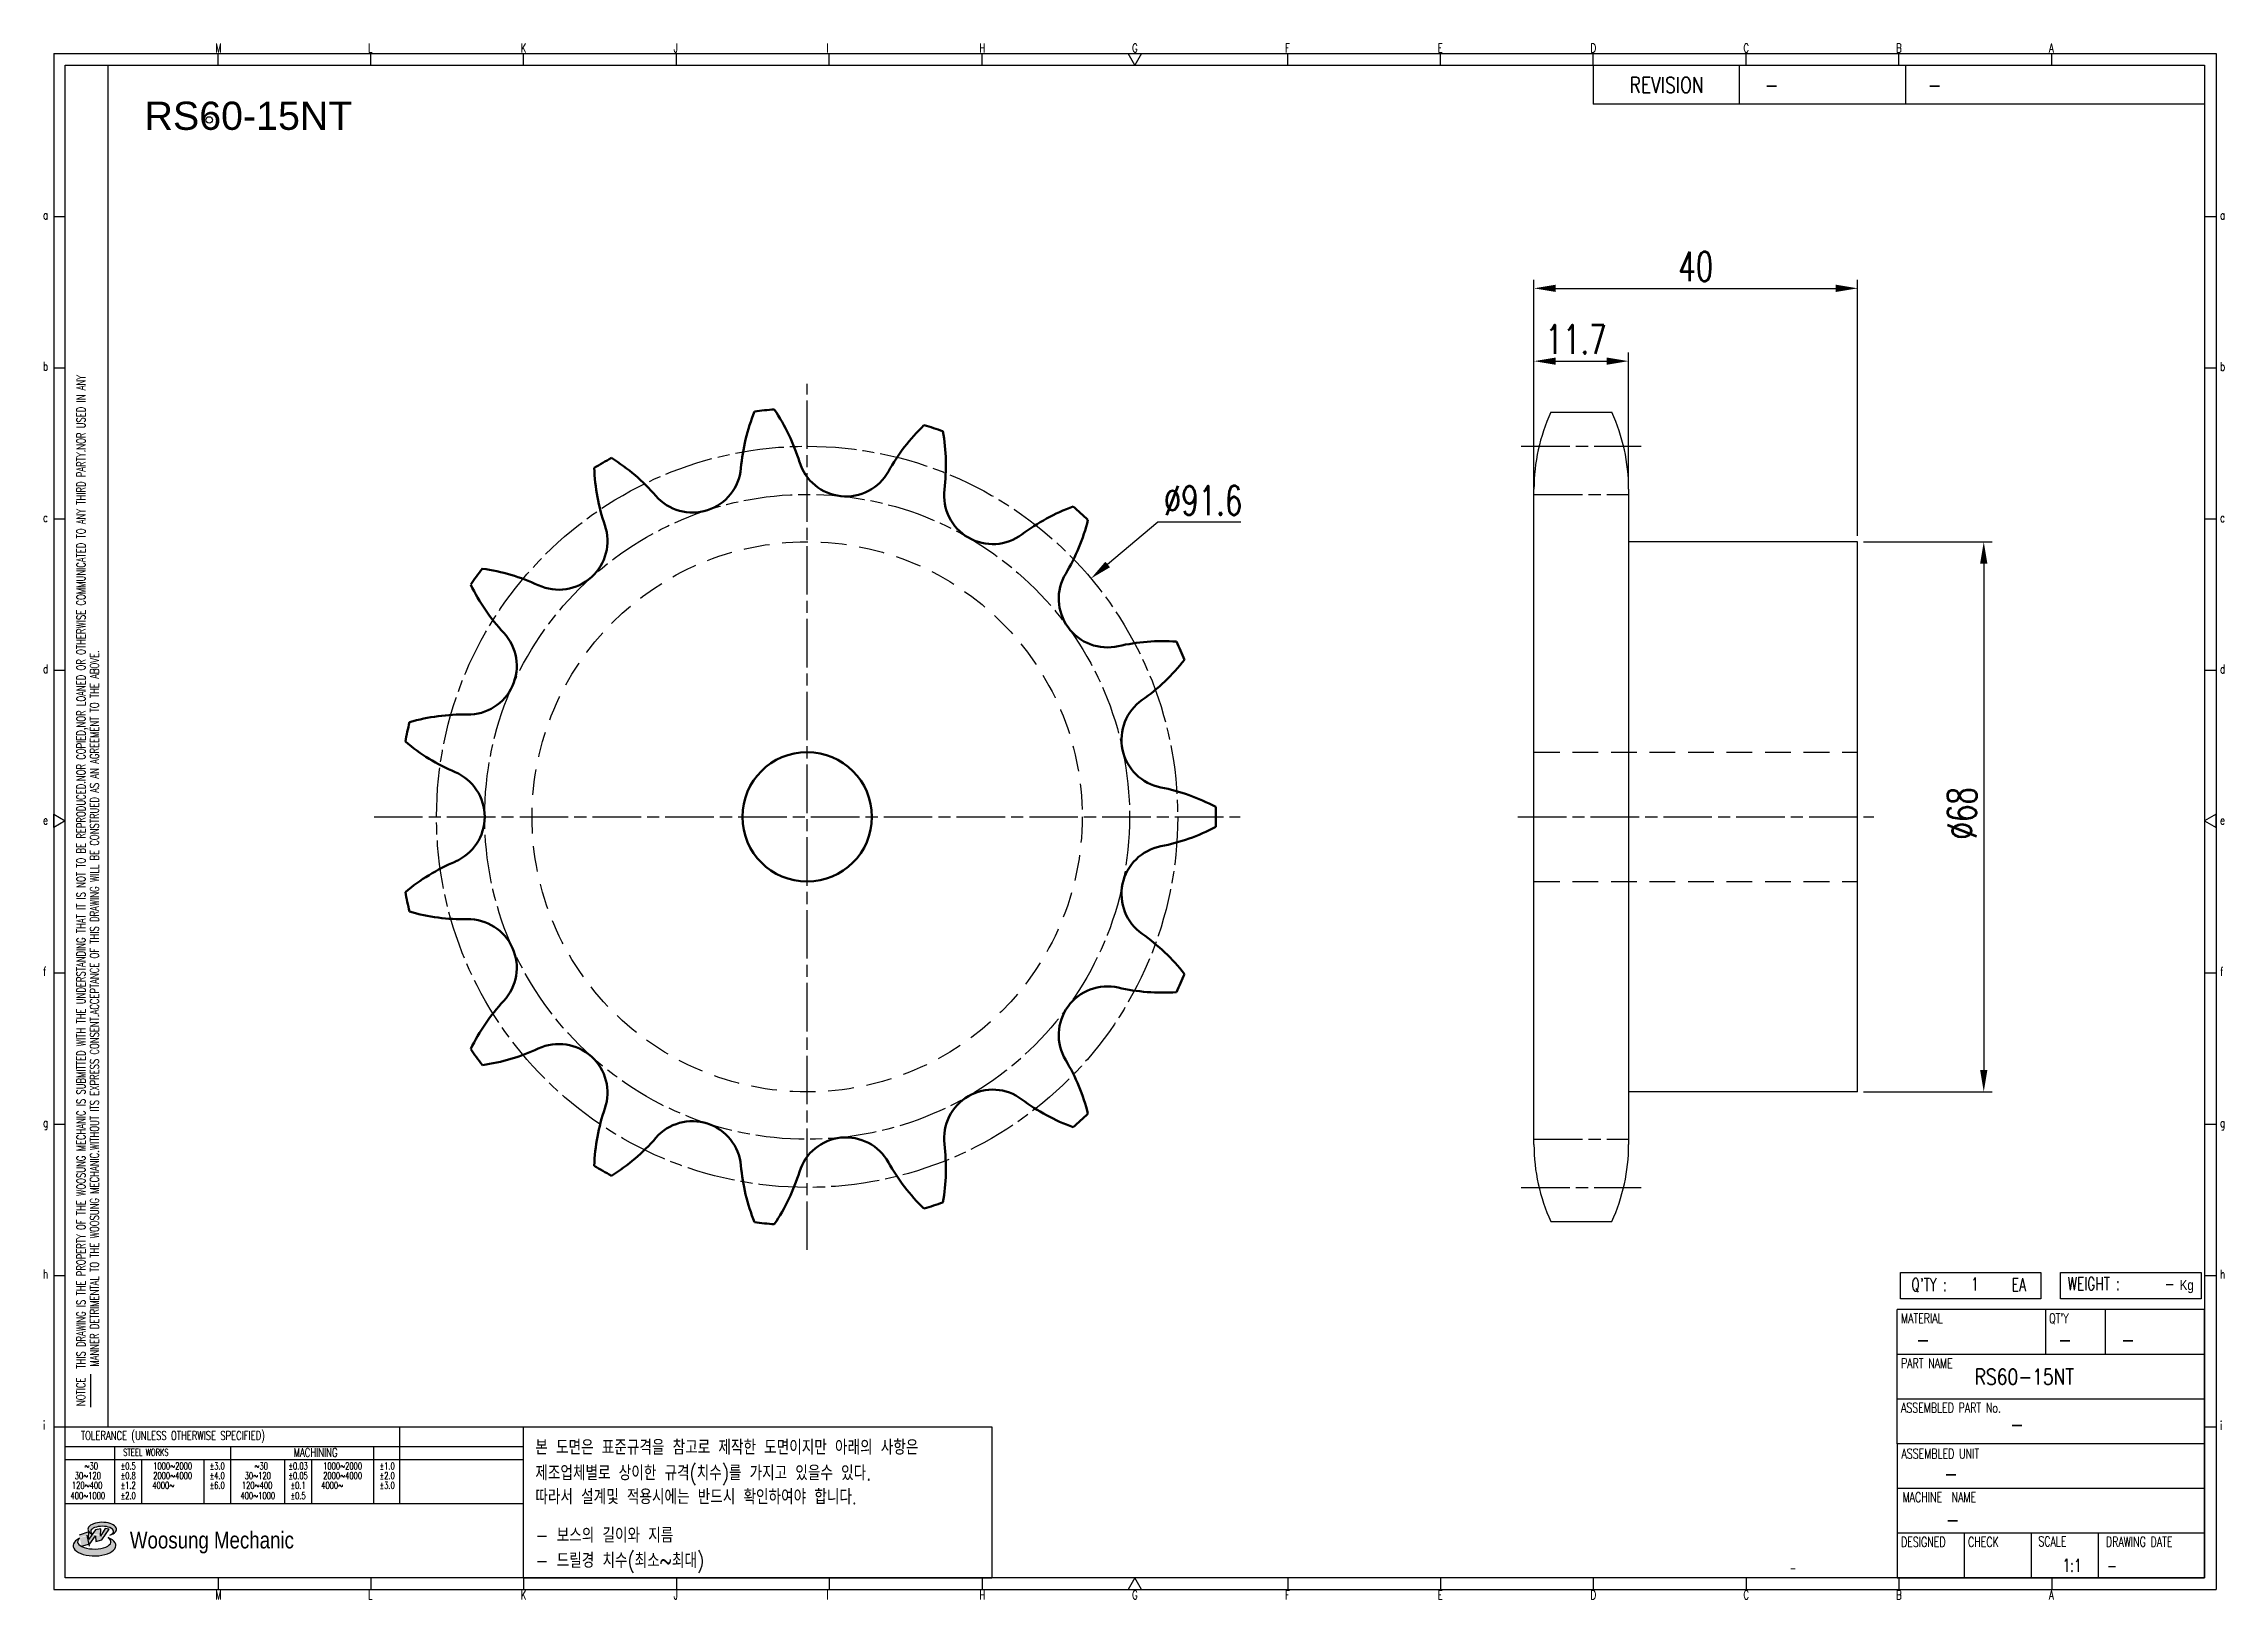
# Model space of a CAD drawing. Header units: millimetres. Extents: x 24105 to 24375, y 30 to 223.
import ezdxf
from ezdxf.enums import TextEntityAlignment as Align

# ---------------------------------------------------------------- set-up
doc = ezdxf.new("R2010")
doc.units = ezdxf.units.MM
for name, pattern in [('AM_ISO08W050', [18, 12, -1.5, 3, -1.5]), ('AM_ISO08W050x2', [9, 6, -0.75, 1.5, -0.75]), ('HIDDEN', [9.525, 6.35, -3.175])]:
    doc.linetypes.add(name, pattern=pattern)
doc.layers.add('AM_0N', color=7, linetype='Continuous', lineweight=50)
doc.layers.add('AM_7N', color=4, linetype='AM_ISO08W050', lineweight=25)
for name, color, linetype in [('HL', 2, 'HIDDEN'), ('S-DIM', 7, 'Continuous'), ('TITLE', 7, 'Continuous'), ('도면레이아웃', 7, 'Continuous')]:
    doc.layers.add(name, color=color, linetype=linetype)
doc.styles.add('HAN', font='ROMANS.shx', dxfattribs={"width": 0.7, "bigfont": 'whgtxt.shx'})
doc.styles.add('HKD_ST2', font='romans.shx', dxfattribs={"width": 0.7, "height": 4, "bigfont": '@extfont2.shx'})
doc.styles.add('HSG', font='SIMPLEX.shx', dxfattribs={"width": 0.7, "bigfont": 'HSG.shx'})
doc.styles.add('ROMANS', font='romans.shx', dxfattribs={"width": 0.7, "bigfont": 'whgtxt.shx'})
doc.styles.add('SLDTEXTSTYLE4', font='arial.ttf', dxfattribs={"width": 0.8})
doc.styles.get("Standard").update_dxf_attribs({"font": 'arial.ttf'})
doc.dimstyles.new('APP6', dxfattribs={"dimscale": 1.5, "dimtxt": 2.4, "dimasz": 1.8, "dimexe": 0.7, "dimexo": 0.5, "dimgap": 0.6, "dimtad": 1, "dimtoh": 1, "dimdec": 1, "dimrnd": 0.01, "dimzin": 9, "dimdsep": 46, "dimtxsty": 'HSG', "dimcen": 0, "dimclrd": 1, "dimclre": 1, "dimclrt": 256, "dimazin": 2, "dimtp": 1, "dimtm": 1, "dimtfac": 0.5, "dimtdec": 1, "dimtofl": 0, "dimtmove": 0, "dimatfit": 3, "dimfxl": 0, "dimtvp": 1, "dimtolj": 2, "dimlwd": -1, "dimlwe": -1, "dimarcsym": 0})

# ---------------------------------------------------------------- blocks, each defined once
blk = doc.blocks.new('SUYWSHJH')
at = {"layer": '도면레이아웃'}
h = blk.add_hatch(color=10, dxfattribs=at)
h.paths.add_polyline_path([(1.544, 35.177), (1.554, 34.966), (1.779, 35.034), (2.054, 35.422), (1.908, 35.446), (1.728, 35.167), (1.741, 35.439), (1.547, 35.405), (1.292, 35.041), (1.295, 35.33), (0.943, 35.208), (1.03, 34.8), (1.336, 34.885)])
edge = h.paths.add_edge_path()
edge.add_ellipse((1.795, 35.421), major_axis=(-0.53, 0), ratio=0.487785, start_angle=122.36065, end_angle=403.39574)
edge.add_line((1.411, 35.244), (1.419, 35.261))
edge.add_ellipse((1.798, 35.344), major_axis=(-0.423, 0), ratio=0.444396, start_angle=131.58977, end_angle=386.19408, ccw=False)
edge = h.paths.add_edge_path()
edge.add_ellipse((1.512, 34.815), major_axis=(-0.793, 0), ratio=0.480113, start_angle=314.67633, end_angle=590.85213)
edge.add_ellipse((1.501, 34.958), major_axis=(-0.62, 0), ratio=0.43311, start_angle=331.7024, end_angle=574.42495, ccw=False)
for p, q in [((0, 90.118), (80.15, 90.118)), ((0, 90.118), (0, 33.191)), ((6.089, 89.693), (6.089, 90.118)), ((11.753, 89.693), (11.753, 90.118)), ((17.418, 89.693), (17.418, 90.118)), ((23.082, 89.693), (23.082, 90.118)), ((28.746, 89.693), (28.746, 90.118)), ((34.411, 89.693), (34.411, 90.118)), ((45.739, 89.693), (45.739, 90.118)), ((51.404, 89.693), (51.404, 90.118)), ((57.068, 89.693), (57.068, 90.118)), ((62.732, 89.693), (62.732, 90.118)), ((68.397, 89.693), (68.397, 90.118)), ((74.061, 89.693), (74.061, 90.118)), ((80.15, 90.118), (80.15, 33.191)), ((0, 84.085), (0.425, 84.085)), ((79.725, 84.085), (80.15, 84.085)), ((0, 78.478), (0.425, 78.478)), ((79.725, 78.478), (80.15, 78.478)), ((0, 72.87), (0.425, 72.87)), ((79.725, 72.87), (80.15, 72.87)), ((0, 67.262), (0.425, 67.262)), ((79.725, 67.262), (80.15, 67.262)), ((0, 56.047), (0.425, 56.047)), ((79.725, 56.047), (80.15, 56.047)), ((0, 50.439), (0.425, 50.439)), ((79.725, 50.439), (80.15, 50.439)), ((0, 44.832), (0.425, 44.832)), ((79.725, 44.832), (80.15, 44.832)), ((1.377, 39.947), (1.377, 41.174)), ((0, 39.224), (0.425, 39.224)), ((79.725, 39.224), (80.15, 39.224)), ((0, 33.191), (80.15, 33.191)), ((6.089, 33.616), (6.089, 33.191)), ((11.753, 33.616), (11.753, 33.191)), ((17.418, 33.616), (17.418, 33.191)), ((23.082, 33.616), (23.082, 33.191)), ((28.746, 33.616), (28.746, 33.191)), ((34.411, 33.616), (34.411, 33.191)), ((45.739, 33.616), (45.739, 33.191)), ((51.404, 33.616), (51.404, 33.191)), ((57.068, 33.616), (57.068, 33.191)), ((62.732, 33.616), (62.732, 33.191)), ((68.397, 33.616), (68.397, 33.191)), ((74.061, 33.616), (74.061, 33.191))]:
    blk.add_line(p, q)
at = {"color": 2}
for p, q in [((2.017, 39.224), (2.017, 89.693)), ((0.425, 39.224), (17.418, 39.224)), ((12.816, 39.224), (12.816, 36.382)), ((17.418, 33.616), (17.418, 39.224)), ((0.425, 38.487), (17.418, 38.487)), ((0.425, 38.012), (17.418, 38.012)), ((2.257, 38.487), (2.257, 36.382)), ((3.257, 38.012), (3.257, 36.382)), ((5.557, 38.012), (5.557, 36.382)), ((6.557, 38.5), (6.557, 36.382)), ((8.557, 38.012), (8.557, 36.382)), ((9.557, 38.026), (9.557, 36.382)), ((11.857, 38.487), (11.857, 36.382)), ((0.425, 36.382), (17.418, 36.382))]:
    blk.add_line(p, q, dxfattribs=at)
at = {"color": 6, "ltscale": 0.5}
for p, q in [((57.068, 89.693), (57.068, 88.246)), ((62.47, 89.693), (62.47, 88.246)), ((68.635, 89.693), (68.635, 88.246)), ((79.725, 88.246), (57.068, 88.246)), ((68.336, 38.59), (68.336, 43.563)), ((79.725, 43.563), (68.336, 43.563)), ((73.827, 43.563), (73.827, 41.905)), ((76.037, 43.563), (76.037, 41.905)), ((79.725, 38.59), (79.725, 43.563)), ((79.725, 41.905), (68.336, 41.905)), ((79.725, 40.248), (68.336, 40.248)), ((68.336, 38.59), (68.336, 33.616)), ((79.725, 38.59), (68.336, 38.59)), ((79.725, 33.616), (79.725, 38.59)), ((79.725, 36.932), (68.336, 36.932)), ((79.725, 35.274), (68.336, 35.274)), ((70.822, 33.616), (70.822, 35.274)), ((73.309, 33.616), (73.309, 35.274)), ((75.796, 33.616), (75.796, 35.274)), ((68.336, 33.616), (79.725, 33.616))]:
    blk.add_line(p, q, dxfattribs=at)
for points in [[(40.075, 89.693), (39.83, 90.118), (40.32, 90.118)], [(0.425, 89.693), (79.725, 89.693), (79.725, 33.616), (0.425, 33.616)], [(0.425, 61.679), (0, 61.433), (0, 61.924)], [(79.725, 61.679), (80.15, 61.433), (80.15, 61.924)], [(40.075, 33.616), (39.83, 33.191), (40.32, 33.191)]]:
    blk.add_lwpolyline(points, close=True)
at = {"layer": 'TITLE', "color": 20}
for p, q in [((68.449, 43.961), (68.449, 44.936)), ((68.449, 44.936), (73.654, 44.936)), ((73.654, 44.936), (73.654, 43.961)), ((74.39, 43.961), (74.39, 44.936)), ((74.39, 44.936), (79.595, 44.936)), ((79.595, 44.936), (79.595, 43.961)), ((73.654, 43.961), (68.449, 43.961)), ((79.595, 43.961), (74.39, 43.961))]:
    blk.add_line(p, q, dxfattribs=at)
at = {"layer": '도면레이아웃'}
for p, q in [((1.295, 35.33), (0.943, 35.208)), ((1.03, 34.8), (1.336, 34.885)), ((1.224, 35.208), (1.311, 34.8)), ((1.224, 35.208), (1.224, 35.208)), ((1.547, 35.405), (1.292, 35.041)), ((1.292, 35.041), (1.295, 35.33)), ((1.336, 34.885), (1.544, 35.177)), ((1.419, 35.261), (1.411, 35.244)), ((1.544, 35.177), (1.554, 34.966)), ((1.741, 35.439), (1.547, 35.405)), ((1.554, 34.966), (1.779, 35.034)), ((1.908, 35.446), (1.728, 35.167)), ((1.728, 35.167), (1.741, 35.439)), ((1.779, 35.034), (2.054, 35.422)), ((2.054, 35.422), (1.908, 35.446))]:
    blk.add_line(p, q, dxfattribs=at)
for centre, major_axis, ratio, start_param, end_param in [((1.795, 35.421), (-0.53, 0), 0.487785, 2.135596, 7.040584), ((1.512, 34.815), (-0.793, 0), 0.480113, 5.492138, 10.312315), ((1.501, 34.958), (-0.62, 0), 0.43311, 5.789299, 10.025607), ((1.798, 35.344), (-0.423, 0), 0.444396, 2.296675, 6.740358)]:
    blk.add_ellipse(centre, major_axis=major_axis, ratio=ratio, start_param=start_param, end_param=end_param, dxfattribs=at)
at = {"color": 4, "style": 'HKD_ST2', "width": 0.7}
for s, p in [('M', (5.988, 90.164)), ('L', (11.652, 90.164)), ('K', (17.316, 90.164)), ('J', (22.981, 90.164)), ('I', (28.645, 90.164)), ('H', (34.309, 90.164)), ('G', (39.974, 90.164)), ('F', (45.638, 90.164)), ('E', (51.302, 90.164)), ('D', (56.967, 90.164)), ('C', (62.631, 90.164)), ('B', (68.295, 90.164)), ('A', (73.96, 90.164)), ('a', (-0.395, 83.976)), ('a', (80.305, 83.97)), ('b', (-0.395, 78.368)), ('b', (80.305, 78.362)), ('c', (-0.395, 72.76)), ('c', (80.305, 72.754)), ('d', (-0.395, 67.153)), ('d', (80.305, 67.147)), ('e', (-0.395, 61.545)), ('e', (80.305, 61.539)), ('f', (-0.395, 55.937)), ('f', (80.305, 55.931)), ('g', (-0.395, 50.33)), ('g', (80.305, 50.324)), ('h', (-0.395, 44.722)), ('h', (80.305, 44.716)), ('i', (-0.395, 39.114)), ('i', (80.305, 39.108)), ('M', (5.988, 32.824)), ('L', (11.652, 32.824)), ('K', (17.316, 32.824)), ('J', (22.981, 32.824)), ('I', (28.645, 32.824)), ('H', (34.309, 32.824)), ('G', (39.974, 32.824)), ('F', (45.638, 32.824)), ('E', (51.302, 32.824)), ('D', (56.967, 32.824)), ('C', (62.631, 32.824)), ('B', (68.295, 32.824)), ('A', (73.96, 32.824))]:
    blk.add_text(s, height=0.326, dxfattribs=at).set_placement(p)
for s, height, style, width, p in [('REVISION', 0.5806, 'HAN', 0.8, (58.415, 88.664)), ('-', 0.581, 'HAN', 0.8, (63.426, 88.664)), ('-', 0.581, 'HAN', 0.8, (69.468, 88.664)), ("Q'TY : ", 0.4746, 'HKD_ST2', 0.7, (68.857, 44.253)), ('1', 0.475, 'HKD_ST2', 0.7, (71.071, 44.275)), ('EA', 0.4746, 'HKD_ST2', 0.7, (72.578, 44.253)), ('WEIGHT : ', 0.4746, 'HKD_ST2', 0.7, (74.65, 44.286)), ('-', 0.581, 'HAN', 0.8, (69.029, 42.157)), ('-', 0.581, 'HAN', 0.8, (74.289, 42.157)), ('-', 0.581, 'HAN', 0.8, (76.623, 42.157)), ('-', 0.581, 'HAN', 0.8, (72.515, 39.013)), ('-', 0.581, 'HAN', 0.8, (70.067, 37.189)), ('-', 0.581, 'HAN', 0.8, (70.126, 35.48)), ('1:1', 0.4746, 'HKD_ST2', 0.7, (74.458, 33.848)), ('-', 0.475, 'HKD_ST2', 0.7, (76.112, 33.837))]:
    blk.add_text(s, height=height, dxfattribs=dict(style=style, width=width)).set_placement(p)
at = {"color": 6, "style": 'HKD_ST2', "width": 0.7}
for s, p in [(' THIS DRAWING IS THE PROPERTY OF THE WOOSUNG MECHANIC IS SUBMITTED WITH THE UNDERSTANDING THAT IT IS NOT TO BE REPRODUCED.NOR COPIED,NOR LOANED OR OTHERWISE COMMUNICATED TO ANY THIRD PARTY.NOR USED IN ANY', (1.173, 41.217)), ('MANNER DETRIMENTAL TO THE WOOSUNG MECHANIC.WITHOUT ITS EXPRESS CONSENT.ACCEPTANCE OF THIS DRAWING WILL BE CONSTRUED AS AN AGREEMENT TO THE ABOVE.', (1.672, 41.447))]:
    blk.add_text(s, height=0.326266, rotation=90, dxfattribs=at).set_placement(p)
at = {"style": 'HKD_ST2', "width": 0.7}
blk.add_text('-', height=0.475, dxfattribs=at).set_placement((78.613, 44.286), align=Align.RIGHT)
at = {"color": 4, "style": 'HKD_ST2', "width": 0.7}
for s, height, p in [('MATERIAL', 0.3651, (68.474, 43.425)), ("QT'Y", 0.3651, (73.965, 43.425)), ('PART NAME', 0.3651, (68.474, 41.756)), ('ASSEMBLED PART No.', 0.36511, (68.474, 40.109)), ('ASSEMBLED UNIT', 0.36511, (68.49, 38.408)), ('MACHINE  NAME', 0.36511, (68.532, 36.794)), ('DESIGNED', 0.3651, (68.474, 35.136)), ('CHECK', 0.3651, (70.961, 35.136)), ('SCALE', 0.3651, (73.566, 35.153)), ('DRAWING DATE', 0.36511, (76.071, 35.141))]:
    blk.add_text(s, height=height, dxfattribs=at).set_placement(p, align=Align.TOP_LEFT)
at = {"style": 'HKD_ST2', "width": 0.7}
blk.add_text('NOTICE', height=0.3263, rotation=90, dxfattribs=at).set_placement((1.163, 39.988))
for s, height, style, width, p in [('TOLERANCE (UNLESS OTHERWISE SPECIFIED)', 0.32627, 'HKD_ST2', 0.7, (4.417, 38.896)), ('-', 0.326, 'ROMANS', 0.65, (64.469, 33.975))]:
    blk.add_text(s, height=height, dxfattribs=dict(style=style, width=width)).set_placement(p, align=Align.MIDDLE_CENTER)
at = {"color": 4, "style": 'HKD_ST2', "width": 0.7}
for s, height, p in [('STEEL WORKS', 0.26101, (3.416, 38.268)), ('MACHINING', 0.3263, (9.707, 38.27)), ('%%P0.5', 0.261, (2.757, 37.762)), ('%%P0.8', 0.261, (2.757, 37.411)), ('%%P3.0', 0.261, (6.057, 37.762)), ('%%P4.0', 0.261, (6.057, 37.411)), ('%%P0.03', 0.261, (9.057, 37.762)), ('%%P0.05', 0.261, (9.057, 37.411)), ('%%P1.0', 0.261, (12.357, 37.762)), ('%%P2.0', 0.261, (12.357, 37.411)), ('%%P1.2', 0.261, (2.757, 37.045)), ('%%P2.0', 0.261, (2.757, 36.67)), ('%%P6.0', 0.261, (6.057, 37.045)), ('%%P0.1', 0.261, (9.057, 37.045)), ('%%P0.5', 0.261, (9.057, 36.67)), ('%%P3.0', 0.261, (12.357, 37.045))]:
    blk.add_text(s, height=height, dxfattribs=at).set_placement(p, align=Align.MIDDLE)
for s, height, p in [('30%%126120', 0.261, (1.263, 37.411)), ('%%12630', 0.261, (1.389, 37.762)), ('2000%%1264000', 0.26101, (4.407, 37.411)), ('1000%%1262000', 0.26101, (4.407, 37.762)), ('30%%126120', 0.261, (7.563, 37.411)), ('%%12630', 0.261, (7.689, 37.762)), ('2000%%1264000', 0.26101, (10.707, 37.411)), ('1000%%1262000', 0.26101, (10.707, 37.762)), ('400%%1261000', 0.26101, (1.263, 36.67)), ('120%%126400', 0.26101, (1.237, 37.045)), ('4000%%126', 0.261, (4.061, 37.045)), ('400%%1261000', 0.26101, (7.563, 36.67)), ('120%%126400', 0.26101, (7.537, 37.045)), ('4000%%126', 0.261, (10.321, 37.045))]:
    blk.add_text(s, height=height, dxfattribs=at).set_placement(p, align=Align.MIDDLE_CENTER)
at = {"color": 1, "style": 'SLDTEXTSTYLE4', "width": 0.8}
blk.add_text('Woosung Mechanic', height=0.61957, dxfattribs=at).set_placement((2.822, 34.711))
at = {"layer": 'TITLE', "width": 0.8}
blk.add_text('Kg', height=0.3789, dxfattribs=at).set_placement((78.807, 44.286))
blk = doc.blocks.new('*D2')
at = {"layer": 'Defpoints', "color": 0, "transparency": 16777216}
for p in [(24234.91, 156.62), (24164.75, 97.69)]:
    blk.add_point(p, dxfattribs=at)
at = {"layer": 'S-DIM', "color": 1, "transparency": 16777216}
for p, q in [((24243.19, 163.57), (24236.98, 158.36)), ((24253.45, 163.57), (24243.19, 163.57))]:
    blk.add_line(p, q, dxfattribs=at)
blk.add_solid([(24236.69, 158.7), (24237.27, 158.01), (24234.91, 156.62)], dxfattribs=at)
at = {"layer": 'S-DIM', "transparency": 16777216, "insert": (24248.77, 166.27), "char_height": 3.6, "attachment_point": 5, "style": 'HSG'}
blk.add_mtext('\\A2;∅91.6', dxfattribs=at)
blk = doc.blocks.new('*D3')
at = {"layer": 'Defpoints', "color": 0, "transparency": 16777216}
for p in [(24301.38, 183.49), (24289.68, 167.01), (24301.38, 167.01)]:
    blk.add_point(p, dxfattribs=at)
at = {"layer": 'S-DIM', "color": 1, "transparency": 16777216}
for p, q in [((24289.68, 167.76), (24289.68, 184.54)), ((24292.38, 183.49), (24298.68, 183.49)), ((24301.38, 167.76), (24301.38, 184.54))]:
    blk.add_line(p, q, dxfattribs=at)
for points in [[(24292.38, 183.94), (24292.38, 183.04), (24289.68, 183.49)], [(24298.68, 183.94), (24298.68, 183.04), (24301.38, 183.49)]]:
    blk.add_solid(points, dxfattribs=at)
at = {"layer": 'S-DIM', "transparency": 16777216, "insert": (24294.87, 186.19), "char_height": 3.6, "attachment_point": 5, "style": 'HSG'}
blk.add_mtext('\\A2;11.7', dxfattribs=at)
blk = doc.blocks.new('*D4')
at = {"layer": 'Defpoints', "color": 0, "transparency": 16777216}
for p in [(24329.68, 192.49), (24289.68, 167.01), (24329.68, 161.16)]:
    blk.add_point(p, dxfattribs=at)
at = {"layer": 'S-DIM', "color": 1, "transparency": 16777216}
for p, q in [((24289.68, 167.76), (24289.68, 193.54)), ((24292.38, 192.49), (24326.98, 192.49)), ((24329.68, 161.91), (24329.68, 193.54))]:
    blk.add_line(p, q, dxfattribs=at)
for points in [[(24292.38, 192.94), (24292.38, 192.04), (24289.68, 192.49)], [(24326.98, 192.94), (24326.98, 192.04), (24329.68, 192.49)]]:
    blk.add_solid(points, dxfattribs=at)
at = {"layer": 'S-DIM', "transparency": 16777216, "insert": (24309.68, 195.19), "char_height": 3.6, "attachment_point": 5, "style": 'HSG'}
blk.add_mtext('\\A2;40', dxfattribs=at)
blk = doc.blocks.new('*D5')
at = {"layer": 'Defpoints', "color": 0, "transparency": 16777216}
for p in [(24329.68, 161.16), (24329.68, 93.16), (24345.28, 93.16)]:
    blk.add_point(p, dxfattribs=at)
at = {"layer": 'S-DIM', "color": 1, "transparency": 16777216}
for p, q in [((24330.43, 161.16), (24346.33, 161.16)), ((24345.28, 158.46), (24345.28, 95.86)), ((24330.43, 93.16), (24346.33, 93.16))]:
    blk.add_line(p, q, dxfattribs=at)
for points in [[(24344.83, 158.46), (24345.73, 158.46), (24345.28, 161.16)], [(24344.83, 95.86), (24345.73, 95.86), (24345.28, 93.16)]]:
    blk.add_solid(points, dxfattribs=at)
at = {"layer": 'S-DIM', "transparency": 16777216, "insert": (24342.58, 127.6), "char_height": 3.6, "attachment_point": 5, "rotation": 90, "style": 'HSG'}
blk.add_mtext('\\A2;%%c68', dxfattribs=at)

msp = doc.modelspace()

# ---------------------------------------------------------------- linework, layer by layer
for p, q in [((24291.76, 177.17), (24299.29, 177.17)), ((24289.68, 86.64), (24289.68, 167.67)), ((24301.38, 167.67), (24301.38, 86.64)), ((24329.68, 161.16), (24301.38, 161.16)), ((24329.68, 93.16), (24329.68, 161.16)), ((24329.68, 93.16), (24301.38, 93.16)), ((24291.76, 77.14), (24299.29, 77.14))]:
    msp.add_line(p, q)
at = {"color": 4}
msp.add_lwpolyline([(24164.78, 51.77), (24222.68, 51.77), (24222.68, 33.07), (24164.78, 33.07)], close=True, dxfattribs=at)
msp.add_circle((24125.92, 213.3), 0.403)
for centre, start, end in [((24312.38, 167.67), 155.2599, 180), ((24278.68, 167.67), 0, 24.7401), ((24312.38, 86.64), 180, 204.7401), ((24278.68, 86.64), 335.2599, 0)]:
    msp.add_arc(centre, 22.7, start, end)
at = {"layer": 'AM_0N'}
msp.add_circle((24199.83, 127.16), 8, dxfattribs=at)
for centre, radius, start, end in [((24215.85, 168.14), 24.3, 157.9492, 175), ((24199.83, 127.16), 50.53, 94.61, 97.39), ((24175.64, 163.91), 24.3, 17, 34.0508), ((24231.14, 158.08), 24.3, 133.9492, 151), ((24199.83, 127.16), 50.53, 70.61, 73.39), ((24192.68, 170.58), 24.3, 353, 10.0508), ((24199.83, 127.16), 50.53, 118.61, 121.39), ((24197.8, 171.11), 24.3, 181.9492, 199), ((24162.78, 150.9), 24.3, 41, 58.0508), ((24185.65, 170.78), 6.01, 221, 355), ((24204.63, 172.78), 6.01, 197, 331), ((24222.77, 166.88), 6.01, 173, 307), ((24241.01, 142.67), 24.3, 109.9492, 127), ((24199.83, 127.16), 50.53, 46.61, 49.39), ((24169.14, 161.25), 6.01, 245, 19), ((24210.96, 169.73), 24.3, 329, 346.0508), ((24199.83, 127.16), 50.53, 142.61, 145.39), ((24156.33, 133.77), 24.3, 65, 82.0508), ((24236.94, 154.12), 6.01, 149, 283), ((24180.09, 166.49), 24.3, 205.9492, 223), ((24157.92, 145.81), 6.01, 269, 43), ((24243.76, 124.58), 24.3, 85.9492, 103), ((24199.83, 127.16), 50.53, 22.61, 25.39), ((24227.31, 161.52), 24.3, 305, 322.0508), ((24244.7, 136.69), 6.01, 125, 259), ((24199.83, 127.16), 50.53, 166.61, 169.39), ((24157.39, 115.51), 24.3, 89, 106.0508), ((24165.8, 155.06), 24.3, 229.9492, 247), ((24153.96, 127.16), 6.01, 293, 67), ((24238.92, 106.94), 24.3, 61.9492, 79), ((24199.83, 127.16), 50.53, 358.61, 1.39), ((24238.92, 147.37), 24.3, 281, 298.0508), ((24165.8, 99.25), 24.3, 113, 130.0508), ((24244.7, 117.62), 6.01, 101, 235), ((24199.83, 127.16), 50.53, 190.61, 193.39), ((24157.39, 138.8), 24.3, 253.9492, 271), ((24157.92, 108.5), 6.01, 317, 91), ((24227.31, 92.79), 24.3, 37.9492, 55), ((24236.94, 100.19), 6.01, 77, 211), ((24243.76, 129.73), 24.3, 257, 274.0508), ((24199.83, 127.16), 50.53, 334.61, 337.39), ((24180.09, 87.83), 24.3, 137, 154.0508), ((24199.83, 127.16), 50.53, 214.61, 217.39), ((24156.33, 120.54), 24.3, 277.9492, 295), ((24169.14, 93.07), 6.01, 341, 115), ((24210.96, 84.58), 24.3, 13.9492, 31), ((24222.77, 87.43), 6.01, 53, 187), ((24241.01, 111.64), 24.3, 233, 250.0508), ((24197.8, 83.2), 24.3, 161, 178.0508), ((24185.65, 83.53), 6.01, 5, 139), ((24199.83, 127.16), 50.53, 310.61, 313.39), ((24162.78, 103.41), 24.3, 301.9492, 319), ((24204.63, 81.53), 6.01, 29, 163), ((24192.68, 83.73), 24.3, 349.9492, 7), ((24199.83, 127.16), 50.53, 238.61, 241.39), ((24215.85, 86.17), 24.3, 185, 202.0508), ((24231.14, 96.23), 24.3, 209, 226.0508), ((24175.64, 90.4), 24.3, 325.9492, 343), ((24199.83, 127.16), 50.53, 286.61, 289.39), ((24199.83, 127.16), 50.53, 262.61, 265.39)]:
    msp.add_arc(centre, radius, start, end, dxfattribs=at)
at = {"layer": 'AM_7N', "linetype": 'AM_ISO08W050x2'}
for p, q in [((24199.83, 73.63), (24199.83, 180.68)), ((24288.11, 172.97), (24302.94, 172.97)), ((24289.68, 167.01), (24301.38, 167.01)), ((24146.3, 127.16), (24253.36, 127.16)), ((24287.68, 127.16), (24331.68, 127.16)), ((24289.68, 87.3), (24301.38, 87.3)), ((24288.11, 81.34), (24302.94, 81.34))]:
    msp.add_line(p, q, dxfattribs=at)
for radius in [45.81, 39.86]:
    msp.add_circle((24199.83, 127.16), radius, dxfattribs=at)
at = {"layer": 'HL', "ltscale": 0.5}
for p, q in [((24289.68, 135.16), (24329.68, 135.16)), ((24289.68, 119.17), (24329.68, 119.17))]:
    msp.add_line(p, q, dxfattribs=at)
msp.add_circle((24199.83, 127.16), 34, dxfattribs=at)

# ---------------------------------------------------------------- block references
at = {"xscale": 3.334864150352273, "yscale": 3.334864150352273, "zscale": 3.334864150352273}
msp.add_blockref('SUYWSHJH', (24106.7, -79.03), dxfattribs=at)

# ---------------------------------------------------------------- texts
at = {"color": 2}
msp.add_text('RS60-15NT', height=3.484, dxfattribs=at).set_placement((24117.92, 212.08))
at = {"style": 'HAN', "width": 0.8}
msp.add_text('RS60-15NT', height=1.936, dxfattribs=at).set_placement((24344.16, 56.98))
at = {"color": 4, "style": 'HAN', "width": 0.8}
for s, p in [('본 도면은 표준규격을 참고로 제작한 도면이지만 아래의 사항은', (24166.23, 48.31)), ('제조업체별로 상이한 규격(치수)를 가지고 있을수 있다.', (24166.23, 45.14)), ('따라서 설계및 적용시에는 반드시 확인하여야 합니다.', (24166.23, 42.19)), ('- 보스의 길이와 지름', (24166.23, 37.44)), ('- 드릴경 치수(최소~최대)', (24166.23, 34.32))]:
    msp.add_text(s, height=1.832, dxfattribs=at).set_placement(p)

# ---------------------------------------------------------------- dimensions: what is measured, and where the dimension line sits
at = {"layer": 'S-DIM', "color": 1}
dim = msp.add_linear_dim(base=(24329.68, 192.49), p1=(24289.68, 167.01), p2=(24329.68, 161.16), dimstyle='APP6', dxfattribs=at)
dim.commit()
dim.dimension.update_dxf_attribs({"geometry": '*D4', "text_midpoint": (24309.68, 195.19)})
dim = msp.add_linear_dim(base=(24301.38, 183.49), p1=(24289.68, 167.01), p2=(24301.38, 167.01), dimstyle='APP6', dxfattribs=at)
dim.commit()
dim.dimension.update_dxf_attribs({"geometry": '*D3', "text_midpoint": (24294.87, 183.49), "dimtype": 128})
dim = msp.add_diameter_dim_2p(p1=(24164.75, 97.69), p2=(24234.91, 156.62), dimstyle='APP6', dxfattribs=at)
dim.commit()
dim.dimension.update_dxf_attribs({"geometry": '*D2', "text_midpoint": (24248.77, 163.57), "dimtype": 131})
dim = msp.add_linear_dim(base=(24345.28, 93.16), p1=(24329.68, 161.16), p2=(24329.68, 93.16), angle=90, text='%%c<>', dimstyle='APP6', dxfattribs=at)
dim.commit()
dim.dimension.update_dxf_attribs({"geometry": '*D5', "text_midpoint": (24345.28, 127.6), "dimtype": 128})

doc.saveas('drawing.dxf')
